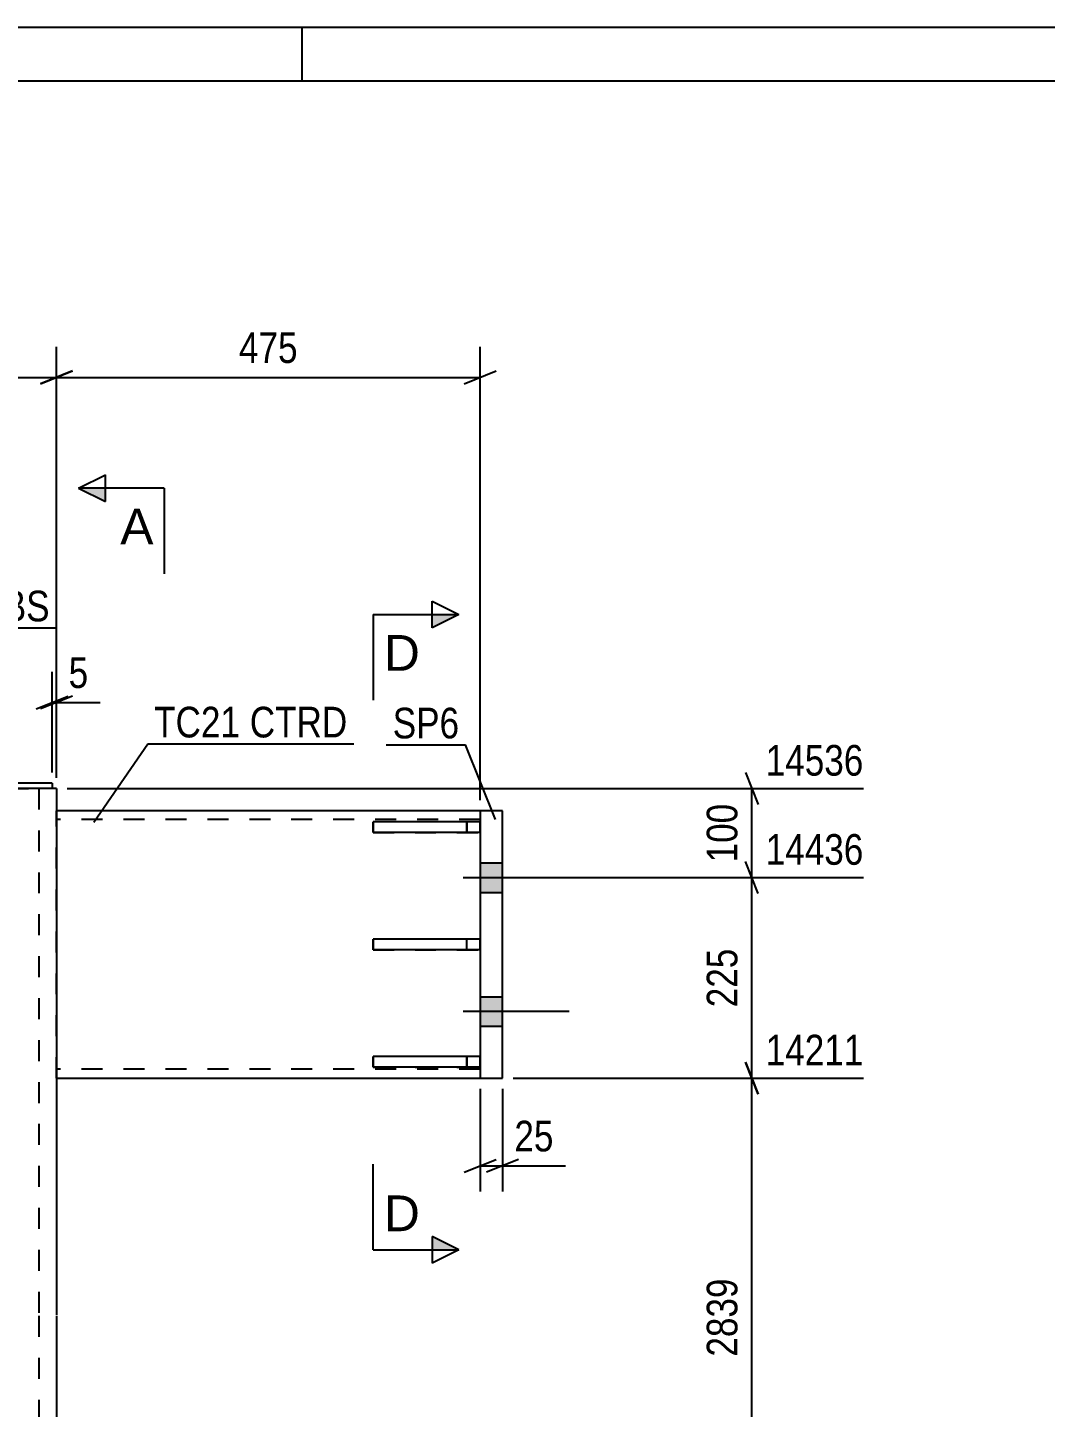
# Model space of a CAD drawing. Header units: millimetres. Extents: x -130 to 464, y -183 to 237.
# Drawn here: x 18.1 to 113.2, y 107.7 to 236.6 of the extents above; entities that cross this region are included whole.
import ezdxf

# ---------------------------------------------------------------- set-up
doc = ezdxf.new("R2010")
doc.units = ezdxf.units.MM
doc.linetypes.add('DXK_LINE_DOT2', pattern=[3.9198, 1.9599, -1.9599])
doc.styles.add('Arial', font='ARIAL.TTF', dxfattribs={"height": 0.2})
doc.styles.add('Arial Narrow', font='ARIALN.TTF', dxfattribs={"height": 0.2})

# ---------------------------------------------------------------- blocks, each defined once
blk = doc.blocks.new('Unknown-284929128-1132')
at = {"color": 5, "linetype": 'Continuous'}
for p, q in [((463.79, 236.61), (-130.21, 236.61)), ((43.79, 231.61), (43.79, 236.61)), ((458.79, 231.61), (-125.21, 231.61))]:
    blk.add_line(p, q, dxfattribs=at)
blk = doc.blocks.new('Bolt-284929128-1227 - 1223')
at = {"linetype": 'Continuous'}
for points in [[(60.41, 158.54), (60.41, 155.79), (62.5, 155.79), (62.5, 158.54)], [(60.41, 158.54), (60.41, 155.79), (62.5, 155.79), (62.5, 158.54)], [(60.41, 146.04), (60.41, 143.29), (62.5, 143.29), (62.5, 146.04)], [(60.41, 146.04), (60.41, 143.29), (62.5, 143.29), (62.5, 146.04)]]:
    blk.add_hatch(color=1, dxfattribs=at).paths.add_polyline_path(points)
at = {"color": 1, "linetype": 'Continuous'}
for p, q in [((60.41, 158.54), (62.5, 158.54)), ((60.41, 158.54), (62.5, 158.54)), ((58.83, 157.17), (68.75, 157.17)), ((58.83, 157.17), (68.75, 157.17)), ((60.41, 155.79), (62.5, 155.79)), ((60.41, 155.79), (62.5, 155.79)), ((60.41, 146.04), (62.5, 146.04)), ((60.41, 146.04), (62.5, 146.04)), ((58.83, 144.67), (68.75, 144.67)), ((58.83, 144.67), (68.75, 144.67)), ((60.41, 143.29), (62.5, 143.29)), ((60.41, 143.29), (62.5, 143.29))]:
    blk.add_line(p, q, dxfattribs=at)
blk = doc.blocks.new('Part-284929128-1246 - 1223')
at = {"color": 2, "linetype": 'Continuous'}
for p, q in [((19.02, 165.5), (-19.02, 165.5)), ((20.83, 165.5), (20.42, 165.5)), ((20.83, 165.5), (20.83, 116.3)), ((20.83, 116.2), (20.83, 29.27))]:
    blk.add_line(p, q, dxfattribs=at)
at = {"color": 7, "linetype": 'DXK_LINE_DOT2'}
for p, q in [((20.42, 165.5), (18.68, 165.5)), ((19.17, 165.5), (19.17, 116.3)), ((19.17, 116.2), (19.17, 29.27))]:
    blk.add_line(p, q, dxfattribs=at)
blk = doc.blocks.new('Part-284929128-1382 - 1223')
at = {"color": 2, "linetype": 'Continuous'}
for p, q in [((60.41, 163.42), (20.83, 163.42)), ((20.83, 138.42), (60.41, 138.42))]:
    blk.add_line(p, q, dxfattribs=at)
at = {"color": 7, "linetype": 'DXK_LINE_DOT2'}
for p, q in [((20.83, 138.42), (20.83, 163.42)), ((20.83, 163.42), (20.83, 163.42)), ((60.41, 162.59), (20.83, 162.59)), ((60.41, 163.42), (60.41, 138.42)), ((60.41, 139.25), (20.83, 139.25)), ((20.83, 138.42), (20.83, 138.42)), ((20.83, 138.42), (20.83, 138.42))]:
    blk.add_line(p, q, dxfattribs=at)
blk = doc.blocks.new('Part-284929128-1397 - 1223')
at = {"color": 2, "linetype": 'Continuous'}
for p, q in [((-20.42, 166), (-3.17, 166)), ((-20.42, 166), (-20.42, 165.5)), ((-20.42, 165.5), (-19.02, 165.5)), ((20.42, 166), (3.16, 166)), ((20.42, 165.5), (19.02, 165.5)), ((20.42, 166), (20.42, 165.5))]:
    blk.add_line(p, q, dxfattribs=at)
at = {"color": 7, "linetype": 'DXK_LINE_DOT2'}
for p, q in [((-19.02, 165.5), (19.02, 165.5)), ((-3.17, 166), (3.16, 166))]:
    blk.add_line(p, q, dxfattribs=at)
blk = doc.blocks.new('Part-284929128-1274 - 1223')
at = {"color": 7, "linetype": 'DXK_LINE_DOT2'}
for p, q in [((60.41, 151.42), (50.41, 151.42)), ((50.41, 151.42), (50.41, 150.42)), ((59.16, 150.42), (59.16, 151.42)), ((60.41, 150.42), (60.41, 151.42)), ((50.41, 150.42), (60.41, 150.42))]:
    blk.add_line(p, q, dxfattribs=at)
blk = doc.blocks.new('Part-284929128-1275 - 1223')
at = {"color": 7, "linetype": 'DXK_LINE_DOT2'}
for p, q in [((60.41, 140.46), (50.41, 140.46)), ((50.41, 140.46), (50.41, 139.46)), ((50.41, 139.46), (60.41, 139.46)), ((59.16, 140.46), (59.16, 139.46)), ((60.41, 139.46), (60.41, 140.46))]:
    blk.add_line(p, q, dxfattribs=at)
blk = doc.blocks.new('Part-284929128-1276 - 1223')
at = {"color": 7, "linetype": 'DXK_LINE_DOT2'}
for p, q in [((60.41, 162.38), (50.41, 162.38)), ((50.41, 162.38), (50.41, 161.38)), ((50.41, 161.38), (60.41, 161.38)), ((59.16, 162.38), (59.16, 161.38)), ((60.41, 161.38), (60.41, 162.38))]:
    blk.add_line(p, q, dxfattribs=at)
blk = doc.blocks.new('Part-284929128-1277 - 1223')
at = {"color": 2, "linetype": 'Continuous'}
for p, q in [((60.41, 151.42), (50.41, 151.42)), ((50.41, 150.42), (50.41, 151.42)), ((60.41, 151.42), (60.41, 150.42)), ((60.41, 150.42), (50.41, 150.42))]:
    blk.add_line(p, q, dxfattribs=at)
at = {"color": 7, "linetype": 'DXK_LINE_DOT2'}
blk.add_line((59.16, 150.42), (59.16, 151.42), dxfattribs=at)
blk = doc.blocks.new('Part-284929128-1278 - 1223')
at = {"color": 2, "linetype": 'Continuous'}
for p, q in [((60.41, 140.46), (50.41, 140.46)), ((50.41, 139.46), (50.41, 140.46)), ((60.41, 139.46), (50.41, 139.46)), ((60.41, 140.46), (60.41, 139.46))]:
    blk.add_line(p, q, dxfattribs=at)
at = {"color": 7, "linetype": 'DXK_LINE_DOT2'}
blk.add_line((59.16, 139.46), (59.16, 140.46), dxfattribs=at)
blk = doc.blocks.new('Part-284929128-1279 - 1223')
at = {"color": 2, "linetype": 'Continuous'}
for p, q in [((60.41, 162.38), (50.41, 162.38)), ((50.41, 161.38), (50.41, 162.38)), ((60.41, 161.38), (50.41, 161.38)), ((60.41, 162.38), (60.41, 161.38))]:
    blk.add_line(p, q, dxfattribs=at)
at = {"color": 7, "linetype": 'DXK_LINE_DOT2'}
blk.add_line((59.16, 161.38), (59.16, 162.38), dxfattribs=at)
blk = doc.blocks.new('Part-284929128-1432 - 1223')
at = {"color": 2, "linetype": 'Continuous'}
for p, q in [((60.41, 163.42), (60.41, 138.42)), ((62.5, 163.42), (60.41, 163.42)), ((62.5, 138.42), (62.5, 163.42)), ((60.41, 138.42), (62.5, 138.42))]:
    blk.add_line(p, q, dxfattribs=at)
blk = doc.blocks.new('StraightDimension-284929128-1712 - 1223')
at = {"color": 7, "linetype": 'Continuous'}
for p, q in [((-20.83, 166.5), (-20.83, 206.77)), ((20.83, 166.5), (20.83, 206.77)), ((-19.33, 204.52), (-22.33, 203.32)), ((-20.83, 203.92), (20.83, 203.92)), ((19.33, 203.32), (22.33, 204.52))]:
    blk.add_line(p, q, dxfattribs=at)
at = {"color": 0}
blk.add_wipeout([(3.34, 204.67), (3.34, 208.87), (-3.34, 208.87), (-3.34, 204.67)], dxfattribs=at)
at = {"color": 3, "style": 'Arial Narrow'}
blk.add_text('500', height=2.863, dxfattribs=at).set_placement((-2.74, 205.27))
blk = doc.blocks.new('StraightDimension-284929128-1652 - 1223')
at = {"color": 7, "linetype": 'Continuous'}
for p, q in [((86.41, 136.92), (85.21, 139.92)), ((63.5, 138.42), (96.25, 138.42)), ((85.81, 93.7), (85.81, 138.42)), ((85.21, 95.2), (86.41, 92.2)), ((67.66, 93.7), (96.25, 93.7))]:
    blk.add_line(p, q, dxfattribs=at)
at = {"color": 0}
blk.add_wipeout([(85.06, 120.31), (80.86, 120.31), (80.86, 111.8), (85.06, 111.8)], dxfattribs=at)
at = {"color": 3, "style": 'Arial Narrow'}
blk.add_text('2839', height=2.863, rotation=90.0002, dxfattribs=at).set_placement((84.46, 112.4))
at = {"color": 0, "linetype": 'Continuous'}
blk.add_wipeout([(96.85, 139.02), (96.85, 143.22), (86.51, 143.22), (86.51, 139.02)], dxfattribs=at)
at = {"color": 3, "linetype": 'Continuous', "style": 'Arial Narrow'}
blk.add_text('14211', height=2.863, dxfattribs=at).set_placement((87.11, 139.62))
blk = doc.blocks.new('StraightDimension-284929128-1676 - 1223')
at = {"color": 7, "linetype": 'Continuous'}
for p, q in [((86.41, 155.67), (85.21, 158.67)), ((67.66, 157.17), (96.25, 157.17)), ((85.81, 138.42), (85.81, 157.17)), ((85.21, 139.92), (86.41, 136.92)), ((63.5, 138.42), (96.25, 138.42))]:
    blk.add_line(p, q, dxfattribs=at)
at = {"color": 0}
blk.add_wipeout([(85.06, 151.14), (80.86, 151.14), (80.86, 144.45), (85.06, 144.45)], dxfattribs=at)
at = {"color": 3, "style": 'Arial Narrow'}
blk.add_text('225', height=2.863, rotation=90.0002, dxfattribs=at).set_placement((84.46, 145.05))
at = {"color": 0, "linetype": 'Continuous'}
blk.add_wipeout([(96.85, 157.77), (96.85, 161.97), (86.51, 161.97), (86.51, 157.77)], dxfattribs=at)
at = {"color": 3, "linetype": 'Continuous', "style": 'Arial Narrow'}
blk.add_text('14436', height=2.863, dxfattribs=at).set_placement((87.11, 158.37))
blk = doc.blocks.new('StraightDimension-284929128-1685 - 1223')
at = {"color": 7, "linetype": 'Continuous'}
for p, q in [((85.21, 167), (86.41, 164)), ((21.83, 165.5), (96.25, 165.5)), ((85.81, 157.17), (85.81, 165.5)), ((86.41, 155.67), (85.21, 158.67)), ((67.66, 157.17), (96.25, 157.17))]:
    blk.add_line(p, q, dxfattribs=at)
at = {"color": 0, "linetype": 'Continuous'}
blk.add_wipeout([(96.85, 166.1), (96.85, 170.3), (86.51, 170.3), (86.51, 166.1)], dxfattribs=at)
at = {"color": 0}
blk.add_wipeout([(85.06, 164.68), (80.86, 164.68), (80.86, 157.99), (85.06, 157.99)], dxfattribs=at)
at = {"color": 3, "linetype": 'Continuous', "style": 'Arial Narrow'}
blk.add_text('14536', height=2.863, dxfattribs=at).set_placement((87.11, 166.7))
at = {"color": 3, "style": 'Arial Narrow'}
blk.add_text('100', height=2.863, rotation=90.0002, dxfattribs=at).set_placement((84.46, 158.59))
blk = doc.blocks.new('StraightDimension-284929128-1695 - 1223')
at = {"color": 7, "linetype": 'Continuous'}
for p, q in [((60.41, 137.42), (60.41, 127.83)), ((62.5, 137.42), (62.5, 127.83)), ((58.91, 129.63), (61.91, 130.83)), ((64, 130.83), (61, 129.63)), ((60.41, 130.23), (62.5, 130.23)), ((62.5, 130.23), (68.4, 130.23)), ((62.5, 130.23), (68.4, 130.23))]:
    blk.add_line(p, q, dxfattribs=at)
at = {"color": 0}
blk.add_wipeout([(67.88, 130.98), (67.88, 135.18), (63.02, 135.18), (63.02, 130.98)], dxfattribs=at)
at = {"color": 3, "style": 'Arial Narrow'}
blk.add_text('25', height=2.863, dxfattribs=at).set_placement((63.62, 131.58))
blk = doc.blocks.new('StraightDimension-284929128-1722 - 1223')
at = {"color": 7, "linetype": 'Continuous'}
for p, q in [((20.83, 166.5), (20.83, 206.77)), ((60.41, 164.42), (60.41, 206.77)), ((22.33, 204.52), (19.33, 203.32)), ((20.83, 203.92), (60.41, 203.92)), ((58.91, 203.32), (61.91, 204.52))]:
    blk.add_line(p, q, dxfattribs=at)
at = {"color": 0}
blk.add_wipeout([(43.97, 204.67), (43.97, 208.87), (37.28, 208.87), (37.28, 204.67)], dxfattribs=at)
at = {"color": 3, "style": 'Arial Narrow'}
blk.add_text('475', height=2.863, dxfattribs=at).set_placement((37.88, 205.27))
blk = doc.blocks.new('StraightDimension-284929128-1769 - 1223')
at = {"color": 7, "linetype": 'Continuous'}
for p, q in [((20.42, 167), (20.42, 176.39)), ((20.83, 166.5), (20.83, 176.39)), ((18.92, 172.94), (21.92, 174.14)), ((22.33, 174.14), (19.33, 172.94)), ((20.42, 173.54), (20.83, 173.54)), ((20.83, 173.54), (24.91, 173.54)), ((20.83, 173.54), (24.91, 173.54))]:
    blk.add_line(p, q, dxfattribs=at)
at = {"color": 0}
blk.add_wipeout([(24.39, 174.29), (24.39, 178.49), (21.36, 178.49), (21.36, 174.29)], dxfattribs=at)
at = {"color": 3, "style": 'Arial Narrow'}
blk.add_text('5', height=2.86, dxfattribs=at).set_placement((21.96, 174.89))
blk = doc.blocks.new('Mark-284929128-1378 - 1223')
at = {"color": 0}
for points in [[(37.99, 170.27), (37.99, 173.27), (29.95, 173.27), (29.95, 170.27)], [(48.01, 170.27), (48.01, 173.27), (38.89, 173.27), (38.89, 170.27)]]:
    blk.add_wipeout(points, dxfattribs=at)
for points in [[(37.99, 170.27), (37.99, 173.27), (29.95, 173.27), (29.95, 170.27)], [(48.01, 170.27), (48.01, 173.27), (38.89, 173.27), (38.89, 170.27)]]:
    blk.add_wipeout(points, dxfattribs=at)
at = {"color": 30, "linetype": 'Continuous'}
for p, q in [((24.3, 162.36), (29.35, 169.67)), ((29.35, 169.67), (48.61, 169.67))]:
    blk.add_line(p, q, dxfattribs=at)
at = {"color": 3, "style": 'Arial Narrow'}
for s, p in [('TC21', (29.95, 170.27)), ('CTRD', (38.89, 170.27))]:
    blk.add_text(s, height=2.863, dxfattribs=at).set_placement(p)
blk = doc.blocks.new('Mark-284929128-1428 - 1223')
at = {"color": 0}
blk.add_wipeout([(58.46, 170.18), (58.46, 173.18), (52.25, 173.18), (52.25, 170.18)], dxfattribs=at)
blk.add_wipeout([(58.46, 170.18), (58.46, 173.18), (52.25, 173.18), (52.25, 170.18)], dxfattribs=at)
at = {"color": 30, "linetype": 'Continuous'}
for p in [(51.65, 169.58), (61.86, 162.59)]:
    blk.add_line(p, (59.06, 169.58), dxfattribs=at)
at = {"color": 3, "style": 'Arial Narrow'}
blk.add_text('SP6', height=2.863, dxfattribs=at).set_placement((52.25, 170.18))
blk = doc.blocks.new('SectionMark-284929128-1962 - 1223')
at = {"linetype": 'Continuous'}
for points in [[(55.92, 180.5), (55.92, 181.75), (58.42, 181.75)], [(55.92, 122.37), (55.92, 123.62), (58.42, 122.37)]]:
    blk.add_hatch(color=6, dxfattribs=at).paths.add_polyline_path(points)
at = {"color": 6, "linetype": 'Continuous'}
for p, q in [((55.92, 180.5), (55.92, 183)), ((55.92, 183), (58.42, 181.75)), ((50.42, 181.75), (50.42, 173.75)), ((50.42, 181.75), (58.42, 181.75)), ((58.42, 181.75), (55.92, 180.5)), ((50.42, 122.37), (50.42, 130.37)), ((58.42, 122.37), (55.92, 123.62)), ((55.92, 123.62), (55.92, 121.12)), ((50.42, 122.37), (58.42, 122.37)), ((58.42, 122.37), (55.92, 121.12))]:
    blk.add_line(p, q, dxfattribs=at)
at = {"color": 0, "linetype": 'Continuous'}
for points in [[(54.79, 176.5), (54.79, 180), (51.42, 180), (51.42, 176.5)], [(54.79, 124.12), (54.79, 127.62), (51.42, 127.62), (51.42, 124.12)]]:
    blk.add_wipeout(points, dxfattribs=at)
at = {"color": 3, "linetype": 'Continuous', "style": 'Arial'}
for p in [(51.42, 176.5), (51.42, 124.12)]:
    blk.add_text('D', height=3.34, dxfattribs=at).set_placement(p)
blk = doc.blocks.new('SectionMark-284929128-1996 - 1223')
at = {"linetype": 'Continuous'}
blk.add_hatch(color=6, dxfattribs=at).paths.add_polyline_path([(25.39, 193.56), (25.39, 192.31), (22.89, 193.56)])
at = {"color": 6, "linetype": 'Continuous'}
for p, q in [((22.89, 193.56), (25.4, 194.81)), ((25.39, 192.31), (25.4, 194.81)), ((30.89, 193.56), (22.89, 193.56)), ((22.89, 193.56), (25.39, 192.31)), ((30.89, 193.56), (30.89, 185.56))]:
    blk.add_line(p, q, dxfattribs=at)
at = {"color": 0, "linetype": 'Continuous'}
blk.add_wipeout([(29.89, 188.31), (29.89, 191.81), (26.78, 191.81), (26.78, 188.31)], dxfattribs=at)
at = {"color": 3, "linetype": 'Continuous', "style": 'Arial'}
blk.add_text('A', height=3.34, rotation=-0.0115, dxfattribs=at).set_placement((26.78, 188.31))
blk = doc.blocks.new('MarkSet-284929128-5954 - 1223')
at = {"color": 0}
for points in [[(14.9, 181.12), (14.9, 184.12), (5.4, 184.12), (5.4, 181.12)], [(20.19, 181.12), (20.19, 184.12), (15.8, 184.12), (15.8, 181.12)]]:
    blk.add_wipeout(points, dxfattribs=at)
for points in [[(14.9, 181.12), (14.9, 184.12), (5.4, 184.12), (5.4, 181.12)], [(20.19, 181.12), (20.19, 184.12), (15.8, 184.12), (15.8, 181.12)]]:
    blk.add_wipeout(points, dxfattribs=at)
at = {"color": 30, "linetype": 'Continuous'}
for p, q in [((-3.05, 171.12), (4.8, 180.52)), ((4.8, 180.52), (20.79, 180.52))]:
    blk.add_line(p, q, dxfattribs=at)
at = {"color": 3, "style": 'Arial Narrow'}
for s, p in [('PL773', (5.4, 181.12)), ('BS', (15.8, 181.12))]:
    blk.add_text(s, height=2.863, dxfattribs=at).set_placement(p)

msp = doc.modelspace()

# ---------------------------------------------------------------- block references
for name in ['Unknown-284929128-1132', 'Part-284929128-1246 - 1223', 'Part-284929128-1397 - 1223', 'Part-284929128-1382 - 1223', 'Part-284929128-1432 - 1223', 'Part-284929128-1276 - 1223', 'Part-284929128-1279 - 1223', 'Bolt-284929128-1227 - 1223', 'Part-284929128-1274 - 1223', 'Part-284929128-1277 - 1223', 'Part-284929128-1275 - 1223', 'Part-284929128-1278 - 1223']:
    msp.add_blockref(name, (0, 0))

# ---------------------------------------------------------------- next in the draw order: block references
for name in ['StraightDimension-284929128-1712 - 1223', 'StraightDimension-284929128-1652 - 1223']:
    msp.add_blockref(name, (0, 0))

# ---------------------------------------------------------------- next in the draw order: block references
msp.add_blockref('StraightDimension-284929128-1676 - 1223', (0, 0))

# ---------------------------------------------------------------- next in the draw order: block references
for name in ['StraightDimension-284929128-1685 - 1223', 'StraightDimension-284929128-1695 - 1223']:
    msp.add_blockref(name, (0, 0))

# ---------------------------------------------------------------- next in the draw order: block references
msp.add_blockref('StraightDimension-284929128-1722 - 1223', (0, 0))

# ---------------------------------------------------------------- next in the draw order: block references
for name in ['StraightDimension-284929128-1769 - 1223', 'Mark-284929128-1428 - 1223']:
    msp.add_blockref(name, (0, 0))

# ---------------------------------------------------------------- next in the draw order: block references
for name in ['MarkSet-284929128-5954 - 1223', 'SectionMark-284929128-1962 - 1223', 'Mark-284929128-1378 - 1223']:
    msp.add_blockref(name, (0, 0))

# ---------------------------------------------------------------- next in the draw order: block references
msp.add_blockref('SectionMark-284929128-1996 - 1223', (0, 0))

doc.saveas('drawing.dxf')
